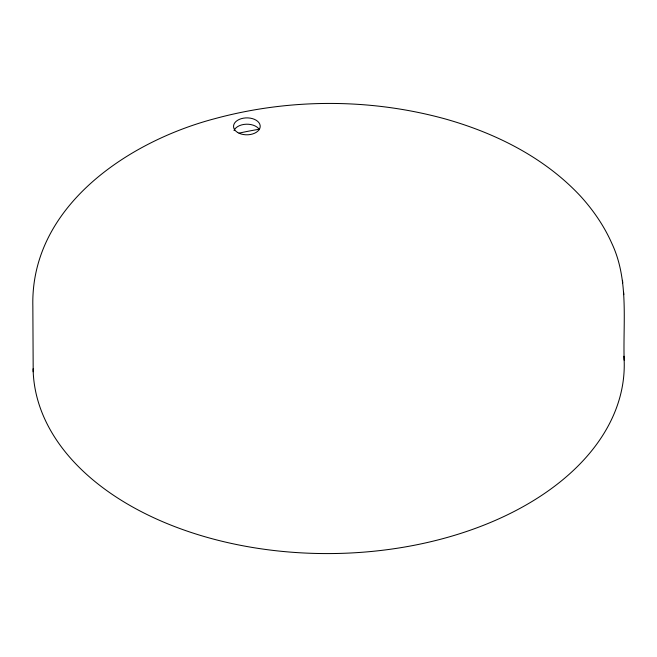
<?xml version="1.0" encoding="UTF-8"?>
<svg xmlns="http://www.w3.org/2000/svg" width="657" height="657" viewBox="0 0 657 657"><rect width="100%" height="100%" fill="white"/><g stroke="black" fill="none" stroke-linecap="round" stroke-linejoin="round"><path stroke-width="0.99" d="M624.15 360.159C622.976 321.248 629.036 279.71 611.766 243.238C604.112 225.951 593.279 210.215 580.599 196.246C544.292 157.261 494.926 132.796 444.148 118.638L443.147 118.375C369.259 98.443 290.09 98.501 216.186 118.301L215.225 118.564C128.756 141.148 30.362 206.282 32.85 306.252L33.195 371.763M622.516 280.325L622.737 282.888M623.575 292.078L623.805 294.648M623.928 356.234A295.584 187.615 -0.3 0 1 337.131 553.473A295.584 187.615 -0.3 0 1 33.113 368.823M234.015 130.546A13.337 8.467 -0.3 0 1 246.268 124.206A13.337 8.467 -0.3 0 1 259.425 129.684M239.041 133.141A276.26 175.353 -0.3 0 1 259.581 129.183M237.497 132.394A13.337 8.467 -0.3 0 0 259.778 128.452A13.337 8.467 -0.3 0 0 243.361 118.186A13.337 8.467 -0.3 0 0 237.497 132.394"/></g></svg>
